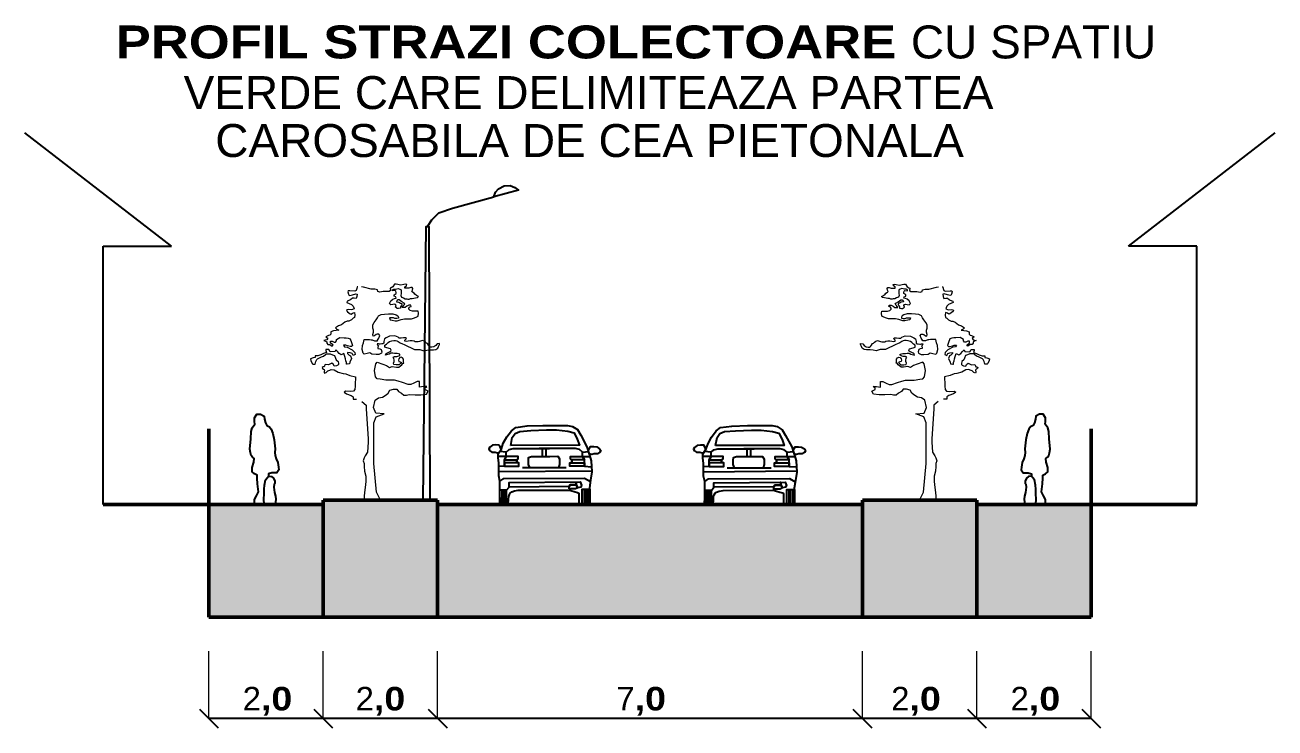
# Model space of a CAD drawing. Header units: metres. Extents: x 783184 to 1587399, y 282652 to 580595.
# Drawn here: x 790884 to 792160, y 285677 to 286394 of the extents above; entities that cross this region are included whole.
import ezdxf

# ---------------------------------------------------------------- set-up
doc = ezdxf.new("R2010")
doc.units = ezdxf.units.M
doc.header["$LTSCALE"] = 0.5
for name, color, linetype in [('LIM_TERITORIU ADMINISTRATIV', 7, 'CONTINUOUS'), ('Lines', 7, 'CONTINUOUS'), ('strazi', 7, 'CONTINUOUS')]:
    doc.layers.add(name, color=color, linetype=linetype)
doc.layers.add('sectiuni', color=240, linetype='CONTINUOUS', lineweight=35)
doc.styles.add('GENERATED_STYLE_1', font='arial.ttf')

msp = doc.modelspace()

# ---------------------------------------------------------------- hatches: boundary and pattern name
at = {"layer": 'strazi', "lineweight": 50, "true_color": 0x5e5e5e}
h = msp.add_hatch(color=251, dxfattribs=at)
h.dxf.hatch_style = 1
h.paths.add_polyline_path([(791188.50351, 285789.91381), (791188.50351, 285904.7547), (791071.67583, 285904.7547), (791071.67583, 285789.91381), (791126.75868, 285789.91381)])
h.paths.add_polyline_path([(791738.93547, 285789.91381), (791738.93547, 285904.7547), (791305.33119, 285904.7547), (791305.33119, 285789.91381)])
h.paths.add_polyline_path([(791972.59083, 285904.7547), (791855.76315, 285904.7547), (791855.76315, 285789.91381), (791972.59083, 285789.91381)])
at = {"layer": 'strazi', "lineweight": 50, "true_color": 0x66cc00}
h = msp.add_hatch(color=72, dxfattribs=at)
h.dxf.hatch_style = 1
h.paths.add_polyline_path([(791305.33119, 285904.7547), (791305.33119, 285909.19898), (791188.50351, 285909.19898), (791188.50351, 285789.91381), (791305.33119, 285789.91381)])
h.paths.add_polyline_path([(791855.76315, 285909.19898), (791738.93547, 285909.19898), (791738.93547, 285904.7547), (791738.93547, 285789.91381), (791855.76315, 285789.91381)])

# ---------------------------------------------------------------- linework, layer by layer
at = {"layer": 'LIM_TERITORIU ADMINISTRATIV', "linetype": 'Continuous'}
for p, q in [((791062.07583, 285696.04272), (791081.27583, 285676.84272)), ((791738.93547, 285686.44272), (791071.67583, 285686.44272)), ((791178.90351, 285696.04272), (791198.10351, 285676.84272)), ((791295.73119, 285696.04272), (791314.93119, 285676.84272)), ((791729.33547, 285696.04272), (791748.53547, 285676.84272)), ((791729.33547, 285696.04272), (791748.53547, 285676.84272)), ((791972.59083, 285686.44272), (791738.93547, 285686.44272)), ((791846.16315, 285696.04272), (791865.36315, 285676.84272)), ((791962.99083, 285696.04272), (791982.19083, 285676.84272))]:
    msp.add_line(p, q, dxfattribs=at)
at = {"layer": 'Lines', "linetype": 'Continuous'}
for p, q in [((791033.66598, 286168.3885), (790884.09889, 286284.1218)), ((792010.60068, 286168.3885), (792160.16777, 286284.1218)), ((790963.86731, 285904.7547), (790963.86731, 286168.3885)), ((790963.86731, 286168.3885), (791033.66598, 286168.3885)), ((792080.39935, 286168.3885), (792010.60068, 286168.3885)), ((792080.39935, 285904.7547), (792080.39935, 286168.3885))]:
    msp.add_line(p, q, dxfattribs=at)
at = {"layer": 'Lines', "linetype": 'ByBlock', "lineweight": 5}
for p, q in [((791071.67583, 285686.44272), (791071.67583, 285755.28975)), ((791188.50351, 285686.44272), (791188.50351, 285755.28975)), ((791305.33119, 285686.44272), (791305.33119, 285755.28975)), ((791738.93547, 285686.44272), (791738.93547, 285755.28975)), ((791738.93547, 285686.44272), (791738.93547, 285755.28975)), ((791855.76315, 285686.44272), (791855.76315, 285755.28975)), ((791972.59083, 285686.44272), (791972.59083, 285755.28975))]:
    msp.add_line(p, q, dxfattribs=at)
at = {"layer": 'sectiuni', "color": 0, "linetype": 'ByBlock', "lineweight": 25}
for points in [[(791295.07626, 286188.61098), (791299.34728, 286195.48029), (791306.69563, 286202.49121), (791320.39017, 286207.16514), (791362.80994, 286218.84998), (791364.32028, 286223.63062), (791367.36815, 286227.07938), (791373.11888, 286230.01083), (791379.38718, 286230.29822), (791384.16024, 286228.28643), (791387.8407, 286225.81484), (791362.80994, 286218.84998)], [(791290.59202, 285909.19898), (791293.69134, 286188.61098), (791296.46119, 286188.61098), (791297.3343, 285909.19898)], [(791118.39928, 285904.7547), (791118.39928, 285910.10628), (791120.30878, 285913.85983), (791122.3613, 285917.89451), (791121.32722, 285925.88386), (791121.13623, 285931.73682), (791121.13623, 285934.9178), (791118.33567, 285936.31743), (791115.98059, 285938.35324), (791115.98059, 285942.65125), (791117.57177, 285948.12254), (791117.89003, 285951.81244), (791116.48973, 285953.08483), (791114.96215, 285954.92978), (791114.38929, 285957.53819), (791113.68911, 285961.35534), (791114.55514, 285972.01101), (791114.82367, 285979.25908), (791116.07705, 285983.19629), (791118.67325, 285987.044), (791118.49421, 285989.72848), (791118.49421, 285993.48673), (791120.91143, 285996.97655), (791124.40288, 285997.24497), (791128.16297, 285995.18691), (791128.43155, 285992.055), (791129.59539, 285988.20729), (791130.93826, 285985.70177), (791133.80305, 285984.27005), (791135.41451, 285981.85406), (791137.11551, 285977.29044), (791138.36884, 285970.93721), (791139.35522, 285961.69161), (791139.26568, 285957.84386), (791139.44471, 285955.06992), (791140.519, 285951.66959), (791142.22001, 285947.64289), (791142.75718, 285942.98984), (791143.38384, 285940.30535), (791141.32476, 285937.35245), (791135.95321, 285937.08399), (791132.81984, 285936.36814), (791132.58371, 285933.90059), (791135.81945, 285933.59094), (791137.90547, 285931.65857), (791139.22495, 285928.66927), (791139.2689, 285926.47128), (791138.30133, 285925.54809), (791138.25732, 285922.64671), (791138.91723, 285917.13002), (791139.97277, 285913.39339), (791140.28066, 285910.22823), (791139.75289, 285907.19497), (791139.75289, 285904.7547), (791128.36166, 285904.7547), (791127.9658, 285910.84367), (791128.14173, 285915.54744), (791128.36166, 285920.73477), (791128.6695, 285924.69121), (791129.50533, 285930.20267), (791131.57246, 285932.44465), (791132.58371, 285933.90059)], [(791925.86738, 285904.7547), (791925.86738, 285910.10628), (791923.95788, 285913.85983), (791921.90536, 285917.89451), (791922.93944, 285925.88386), (791923.13043, 285931.73682), (791923.13043, 285934.9178), (791925.93098, 285936.31743), (791928.28607, 285938.35324), (791928.28607, 285942.65125), (791926.69489, 285948.12254), (791926.37663, 285951.81244), (791927.77693, 285953.08483), (791929.30451, 285954.92978), (791929.87736, 285957.53819), (791930.57755, 285961.35534), (791929.71152, 285972.01101), (791929.44299, 285979.25908), (791928.18961, 285983.19629), (791925.59341, 285987.044), (791925.77245, 285989.72848), (791925.77245, 285993.48673), (791923.35523, 285996.97655), (791919.86378, 285997.24497), (791916.10369, 285995.18691), (791915.83511, 285992.055), (791914.67127, 285988.20729), (791913.3284, 285985.70177), (791910.46361, 285984.27005), (791908.85215, 285981.85406), (791907.15114, 285977.29044), (791905.89782, 285970.93721), (791904.91144, 285961.69161), (791905.00098, 285957.84386), (791904.82194, 285955.06992), (791903.74766, 285951.66959), (791902.04665, 285947.64289), (791901.50948, 285942.98984), (791900.88281, 285940.30535), (791902.9419, 285937.35245), (791908.31345, 285937.08399), (791911.44682, 285936.36814), (791911.68295, 285933.90059), (791908.44721, 285933.59094), (791906.36119, 285931.65857), (791905.04171, 285928.66927), (791904.99775, 285926.47128), (791905.96533, 285925.54809), (791906.00934, 285922.64671), (791905.34943, 285917.13002), (791904.29389, 285913.39339), (791903.986, 285910.22823), (791904.51377, 285907.19497), (791904.51377, 285904.7547), (791915.905, 285904.7547), (791916.30085, 285910.84367), (791916.12493, 285915.54744), (791915.905, 285920.73477), (791915.59716, 285924.69121), (791914.76133, 285930.20267), (791912.6942, 285932.44465), (791911.68295, 285933.90059)], [(791368.72171, 285904.93338), (791368.91291, 285913.14048), (791368.91291, 285923.11145), (791368.91291, 285928.67221), (791367.76186, 285934.04119), (791367.76186, 285939.98545), (791367.76186, 285947.08018), (791367.18633, 285952.83265), (791367.18633, 285956.47591), (791370.44762, 285961.84488), (791372.36606, 285967.40565), (791376.01101, 285973.9251), (791380.61528, 285980.25285), (791385.02762, 285983.51261), (791396.72999, 285985.04658), (791412.6529, 285985.62186), (791426.84924, 285985.62186), (791437.97608, 285985.62186), (791442.95158, 285984.55206), (791448.18432, 285981.34638), (791451.39156, 285975.60999), (791457.80591, 285963.79971), (791460.50669, 285955.36377), (791462.19469, 285949.62738), (791462.87708, 285938.11109), (791461.52666, 285929.67519), (791460.26789, 285921.81182), (791460.31749, 285920.47239)], [(791380.01218, 285965.14694), (791381.55543, 285973.42031), (791384.50161, 285977.48691), (791389.13132, 285979.45008), (791400.49515, 285980.43169), (791416.62902, 285980.9926), (791426.73026, 285980.9926), (791438.09409, 285979.73056), (791444.68793, 285977.90761), (791447.91472, 285971.5974), (791450.1594, 285965.42742), (791380.01218, 285965.14694)], [(791577.75116, 285904.7547), (791577.94235, 285912.9618), (791577.94235, 285922.93276), (791577.94235, 285928.49353), (791576.7913, 285933.8625), (791576.7913, 285939.80676), (791576.7913, 285946.90149), (791576.21578, 285952.65396), (791576.21578, 285956.29722), (791579.47707, 285961.6662), (791581.39551, 285967.22696), (791585.04046, 285973.74641), (791589.64472, 285980.07416), (791594.05706, 285983.33393), (791605.75943, 285984.8679), (791621.68234, 285985.44318), (791635.87868, 285985.44318), (791647.00553, 285985.44318), (791651.98103, 285984.37337), (791657.21377, 285981.1677), (791660.42101, 285975.4313), (791666.83535, 285963.62102), (791669.53614, 285955.18508), (791671.22413, 285949.44869), (791671.90653, 285937.9324), (791670.55611, 285929.4965), (791669.29733, 285921.63313), (791669.34693, 285920.2937)], [(791589.04162, 285964.96825), (791590.58488, 285973.24163), (791593.53106, 285977.30823), (791598.16076, 285979.2714), (791609.52459, 285980.253), (791625.65846, 285980.81391), (791635.7597, 285980.81391), (791647.12353, 285979.55187), (791653.71738, 285977.72892), (791656.94416, 285971.41872), (791659.18885, 285965.24873), (791589.04162, 285964.96825)], [(791370.08138, 285961.24195), (791369.01283, 285963.80091), (791367.96159, 285965.61588), (791364.52106, 285965.71137), (791361.36723, 285965.42483), (791358.50009, 285963.4188), (791357.44879, 285961.60383), (791358.40454, 285959.88438), (791360.69823, 285958.35598), (791364.04322, 285958.45151), (791366.52805, 285957.68733), (791368.20927, 285958.15994)], [(791375.38377, 285958.34518), (791368.81698, 285959.16039)], [(791373.43723, 285943.87471), (791388.40128, 285943.87471), (791388.40128, 285947.52273), (791373.43723, 285947.52273), (791373.43723, 285943.87471), (791373.43723, 285947.52273), (791373.43723, 285950.56275), (791386.21142, 285950.56275), (791386.21142, 285947.52273), (791386.21142, 285950.56275), (791387.67137, 285951.65714), (791387.67137, 285953.96754), (791375.38377, 285953.96754), (791373.43723, 285950.56275), (791375.38377, 285953.96754), (791375.38377, 285958.34518), (791378.42523, 285960.89877), (791382.43999, 285961.9932), (791419.54606, 285961.9932)], [(791455.10804, 285943.87471), (791440.14399, 285943.87471), (791440.14399, 285947.52273), (791455.10804, 285947.52273), (791455.10804, 285943.87471), (791455.10804, 285947.52273), (791455.10804, 285950.56275), (791442.33385, 285950.56275), (791442.33385, 285947.52273), (791442.33385, 285950.56275), (791440.8739, 285951.65714), (791440.8739, 285953.96754), (791453.16151, 285953.96754), (791455.10804, 285950.56275), (791453.16151, 285953.96754), (791453.16151, 285958.34518), (791450.12005, 285960.89877), (791446.10529, 285961.9932), (791408.99921, 285961.9932)], [(791412.35928, 285954.07124), (791412.35928, 285961.9932)], [(791416.18603, 285954.07124), (791416.18603, 285961.9932)], [(791453.16151, 285958.34518), (791459.3079, 285959.10821)], [(791459.1563, 285959.58174), (791460.22485, 285962.1407), (791461.27609, 285963.95568), (791464.71662, 285964.05116), (791467.87045, 285963.76462), (791470.73759, 285961.75859), (791471.78889, 285959.94362), (791470.83313, 285958.22417), (791468.53945, 285956.69578), (791465.19446, 285956.7913), (791462.70962, 285956.02713), (791460.05544, 285956.77325)], [(791579.11082, 285961.06326), (791578.04227, 285963.62222), (791576.99104, 285965.4372), (791573.55051, 285965.53268), (791570.39667, 285965.24614), (791567.52953, 285963.24011), (791566.47823, 285961.42514), (791567.43399, 285959.70569), (791569.72767, 285958.1773), (791573.07266, 285958.27282), (791575.5575, 285957.50865), (791577.23872, 285957.98126)], [(791584.41321, 285958.16649), (791577.84642, 285958.98171)], [(791582.46668, 285943.69602), (791597.43073, 285943.69602), (791597.43073, 285947.34404), (791582.46668, 285947.34404), (791582.46668, 285943.69602), (791582.46668, 285947.34404), (791582.46668, 285950.38406), (791595.24087, 285950.38406), (791595.24087, 285947.34404), (791595.24087, 285950.38406), (791596.70082, 285951.47845), (791596.70082, 285953.78885), (791584.41321, 285953.78885), (791582.46668, 285950.38406), (791584.41321, 285953.78885), (791584.41321, 285958.16649), (791587.45467, 285960.72008), (791591.46943, 285961.81451), (791628.57551, 285961.81451)], [(791664.13749, 285943.69602), (791649.17344, 285943.69602), (791649.17344, 285947.34404), (791664.13749, 285947.34404), (791664.13749, 285943.69602), (791664.13749, 285947.34404), (791664.13749, 285950.38406), (791651.3633, 285950.38406), (791651.3633, 285947.34404), (791651.3633, 285950.38406), (791649.90335, 285951.47845), (791649.90335, 285953.78885), (791662.19095, 285953.78885), (791664.13749, 285950.38406), (791662.19095, 285953.78885), (791662.19095, 285958.16649), (791659.14949, 285960.72008), (791655.13473, 285961.81451), (791618.02866, 285961.81451)], [(791621.38872, 285953.89256), (791621.38872, 285961.81451)], [(791625.21547, 285953.89256), (791625.21547, 285961.81451)], [(791662.19095, 285958.16649), (791668.33735, 285958.92952)], [(791668.18575, 285959.40305), (791669.2543, 285961.96202), (791670.30553, 285963.77699), (791673.74606, 285963.87248), (791676.8999, 285963.58594), (791679.76704, 285961.57991), (791680.81834, 285959.76493), (791679.86258, 285958.04548), (791677.56889, 285956.51709), (791674.22391, 285956.61262), (791671.73907, 285955.84844), (791669.08489, 285956.59456)], [(791375.38377, 285953.96754), (791367.18633, 285953.96754)], [(791373.43723, 285943.87471), (791367.76186, 285943.53281)], [(791391.86764, 285942.59655), (791436.67764, 285942.59655)], [(791399.39769, 285942.59655), (791398.03982, 285945.8045), (791398.16327, 285950.49311), (791398.22845, 285952.96881), (791401.24939, 285954.07124), (791412.35928, 285954.07124), (791420.01278, 285954.07124), (791427.91316, 285954.19465), (791429.64802, 285951.42827), (791429.64802, 285945.8045), (791428.6777, 285942.59655)], [(791453.16151, 285953.96754), (791460.91755, 285953.96754)], [(791455.10804, 285943.87471), (791462.56217, 285943.42566)], [(791584.41321, 285953.78885), (791576.21578, 285953.78885)], [(791582.46668, 285943.69602), (791576.7913, 285943.35413)], [(791600.89708, 285942.41786), (791645.70708, 285942.41786)], [(791608.42714, 285942.41786), (791607.06927, 285945.62582), (791607.19271, 285950.31442), (791607.25789, 285952.79012), (791610.27884, 285953.89256), (791621.38872, 285953.89256), (791629.04222, 285953.89256), (791636.9426, 285954.01596), (791638.67746, 285951.24958), (791638.67746, 285945.62582), (791637.70714, 285942.41786)], [(791662.19095, 285953.78885), (791669.94699, 285953.78885)], [(791664.13749, 285943.69602), (791671.59161, 285943.24697)], [(791367.76186, 285938.54334), (791462.80499, 285939.3277)], [(791368.91291, 285928.67221), (791372.92508, 285931.43204), (791455.40593, 285931.79929), (791461.30763, 285928.30693)], [(791576.7913, 285938.36465), (791671.83444, 285939.14901)], [(791577.94235, 285928.49353), (791581.95452, 285931.25335), (791664.43538, 285931.62061), (791670.33707, 285928.12824)], [(791368.72171, 285904.93338), (791375.78782, 285904.78929), (791375.78782, 285919.43091), (791368.91291, 285919.43091)], [(791370.74642, 285919.43091), (791370.45006, 285904.89814)], [(791372.35036, 285919.43091), (791372.09481, 285904.87417)], [(791374.32246, 285919.39629), (791374.02532, 285904.82523)], [(791375.78782, 285919.43091), (791378.2922, 285922.67057), (791378.42095, 285927.30358), (791450.93294, 285927.88854), (791452.28285, 285924.63443), (791451.40936, 285922.65022), (791448.47128, 285921.93586), (791447.12137, 285924.31696), (791446.48447, 285927.85266), (791447.12137, 285924.31696), (791448.47128, 285921.93586), (791446.00968, 285920.74533), (791442.91281, 285920.74533), (791439.65709, 285920.74533), (791439.65709, 285923.2058), (791440.53057, 285924.95191), (791447.007, 285924.95191), (791440.53057, 285924.95191), (791439.65709, 285923.2058), (791378.2922, 285922.67057)], [(791375.78782, 285904.78929), (791377.48405, 285904.7547), (791377.78439, 285910.34626), (791377.93502, 285913.15073), (791378.77769, 285915.03971), (791379.47986, 285916.61375), (791381.03525, 285917.74748), (791383.74432, 285918.74036), (791387.62735, 285919.55269), (791438.34343, 285919.62384), (791441.23756, 285919.1882), (791445.58148, 285917.79657), (791448.19902, 285917.07293), (791449.36852, 285916.34929), (791449.42419, 285913.67738), (791449.53559, 285907.83256), (791449.70266, 285904.99369), (791452.75215, 285904.64093)], [(791452.75215, 285904.64093), (791452.75215, 285920.47239), (791460.31749, 285920.47239)], [(791454.83631, 285920.45994), (791454.83631, 285904.64093)], [(791456.53482, 285920.47239), (791456.65085, 285904.64093)], [(791458.7578, 285920.48868), (791458.7578, 285904.64093)], [(791460.54954, 285920.47239), (791460.54954, 285904.64093)], [(791577.75116, 285904.7547), (791584.81726, 285904.6106), (791584.81726, 285919.25222), (791577.94235, 285919.25222)], [(791579.77587, 285919.25222), (791579.4795, 285904.71945)], [(791581.37981, 285919.25222), (791581.12426, 285904.69548)], [(791583.35191, 285919.2176), (791583.05476, 285904.64654)], [(791584.81726, 285919.25222), (791587.32165, 285922.49188), (791587.4504, 285927.12489), (791659.96239, 285927.70985), (791661.31229, 285924.45575), (791660.43881, 285922.47153), (791657.50072, 285921.75717), (791656.15082, 285924.13827), (791655.51391, 285927.67397), (791656.15082, 285924.13827), (791657.50072, 285921.75717), (791655.03912, 285920.56665), (791651.94225, 285920.56665), (791648.68653, 285920.56665), (791648.68653, 285923.02711), (791649.56001, 285924.77322), (791656.03644, 285924.77322), (791649.56001, 285924.77322), (791648.68653, 285923.02711), (791587.32165, 285922.49188)], [(791584.81726, 285904.6106), (791586.51349, 285904.57601), (791586.81383, 285910.16758), (791586.96447, 285912.97204), (791587.80713, 285914.86103), (791588.5093, 285916.43507), (791590.0647, 285917.5688), (791592.77377, 285918.56168), (791596.6568, 285919.374), (791647.37288, 285919.44515), (791650.26701, 285919.00952), (791654.61093, 285917.61788), (791657.22846, 285916.89424), (791658.39796, 285916.17061), (791658.45363, 285913.4987), (791658.56503, 285907.65387), (791658.73211, 285904.815), (791661.78159, 285904.46224)], [(791661.78159, 285904.46224), (791661.78159, 285920.2937), (791669.34693, 285920.2937)], [(791663.86575, 285920.28125), (791663.86575, 285904.46224)], [(791665.56426, 285920.2937), (791665.68029, 285904.46224)], [(791667.78725, 285920.30999), (791667.78725, 285904.46224)], [(791669.57899, 285920.2937), (791669.57899, 285904.46224)]]:
    msp.add_lwpolyline(points, dxfattribs=at)
at = {"layer": 'sectiuni', "color": 0, "linetype": 'ByBlock', "lineweight": 20}
for points in [[(791223.90373, 286127.21572), (791223.29455, 286127.21572), (791222.8417, 286125.49573), (791222.29828, 286123.23258), (791220.75859, 286122.59888), (791215.86782, 286122.87047), (791214.05643, 286122.87047), (791213.51301, 286121.78417), (791214.50928, 286119.61154), (791214.96213, 286118.25366), (791216.95466, 286118.61574), (791218.4929, 286118.89526), (791221.75486, 286119.88312), (791223.11341, 286119.52101), (791222.93227, 286117.25786), (791222.02657, 286115.08523), (791220.03403, 286115.53787), (791218.49435, 286115.53787), (791216.86409, 286113.99893), (791215.77725, 286113.27471), (791213.15073, 286112.27894), (791212.69794, 286111.10208), (791217.41679, 286108.98114), (791219.13761, 286107.26115), (791219.7716, 286105.72222), (791220.04331, 286104.45486), (791218.50363, 286103.82117), (791216.96394, 286103.54959), (791213.97514, 286103.82117), (791212.61659, 286103.73064), (791212.43545, 286102.73487), (791213.16001, 286101.37696), (791213.16001, 286101.37696), (791215.8771, 286099.38542), (791217.05451, 286099.20437), (791218.5942, 286100.10961), (791220.40559, 286100.92436), (791220.94901, 286098.29909), (791220.31502, 286095.85488), (791219.13761, 286095.22122), (791217.32622, 286093.4107), (791214.6997, 286092.14335), (791213.06944, 286091.96229), (791210.43558, 286091.02676), (791207.25204, 286088.18571), (791204.06856, 286087.2766), (791201.22611, 286085.23103), (791202.59048, 286083.75369), (791204.5233, 286082.9582), (791199.06586, 286082.16269), (791196.45088, 286081.13992), (791196.45088, 286080.11715), (791196.22346, 286078.63981), (791195.31388, 286077.73067), (791193.83585, 286077.50338), (791192.69885, 286076.82152), (791191.26115, 286075.95934), (791193.26735, 286074.5487), (791192.1304, 286072.84407), (791190.42494, 286072.73041), (791189.28799, 286072.16222), (791190.99339, 286071.48036), (791192.24411, 286070.91216), (791192.24411, 286069.54845), (791193.38106, 286068.18473), (791195.31388, 286068.18473), (791197.58783, 286066.48011), (791198.63773, 286067.88066), (791195.99609, 286069.54845), (791195.99609, 286071.48036), (791197.58783, 286071.48036), (791199.63436, 286070.57122), (791201.11245, 286070.57122), (791202.13569, 286072.04856), (791202.13569, 286073.18499), (791203.95485, 286074.32141), (791205.62081, 286075.36214), (791209.75337, 286075.00327), (791212.02732, 286074.88961), (791214.07442, 286074.78729), (791215.89302, 286073.86684), (791217.37105, 286070.23031), (791218.28063, 286067.27563), (791217.25733, 286066.1392), (791215.89302, 286066.1392), (791213.16427, 286066.70739), (791211.45882, 286067.61654), (791209.07121, 286067.50291), (791210.09445, 286065.79825), (791213.05056, 286065.34371), (791218.05326, 286062.72995), (791220.78195, 286059.88889), (791221.12303, 286057.84332), (791219.0765, 286057.04784), (791218.05326, 286058.86612), (791215.89302, 286059.54798), (791213.39169, 286059.88889), (791213.26175, 286058.93547), (791214.98343, 286057.38878), (791216.46146, 286056.47964), (791217.25733, 286053.9795), (791215.66559, 286050.11567), (791215.43822, 286048.41105), (791212.9369, 286048.29742), (791212.25469, 286048.29742), (791212.25469, 286049.77476), (791211.45882, 286051.47939), (791211.11774, 286053.63859), (791210.43558, 286056.02507), (791209.41229, 286058.86612), (791207.70683, 286058.07061), (791206.69226, 286057.59735), (791204.75072, 286059.09341), (791203.04527, 286060.91166), (791201.45353, 286062.84357), (791200.77131, 286060.91166), (791195.65496, 286060.79803), (791194.4043, 286063.18452), (791191.33453, 286063.18452), (791191.33453, 286062.04809), (791192.01669, 286059.88889), (791188.90447, 286058.90564), (791185.99075, 286057.50241), (791183.14835, 286056.70693), (791180.4196, 286056.70693), (791180.4196, 286055.0023), (791178.37307, 286054.43407), (791175.64438, 286053.4113), (791175.75804, 286051.93396), (791177.34983, 286048.97928), (791178.03199, 286048.07014), (791180.4196, 286048.07014), (791180.87439, 286050.68391), (791182.0114, 286052.8431), (791182.80727, 286053.63859), (791184.8538, 286054.54773), (791186.67296, 286055.45687), (791188.94686, 286056.36598), (791190.99339, 286057.84332), (791192.04365, 286058.60148), (791193.94951, 286058.63884), (791195.76867, 286058.63884), (791198.15633, 286057.72969), (791200.08916, 286056.82055), (791201.11245, 286054.32044), (791201.83334, 286052.55915), (791203.95485, 286050.68391), (791204.18222, 286048.97928), (791204.18222, 286047.84285), (791203.38635, 286047.16099), (791202.02198, 286046.47914), (791199.74808, 286046.02457), (791199.06586, 286047.95648), (791197.24675, 286049.20657), (791195.99609, 286048.52471), (791193.965, 286047.41736), (791193.965, 286047.41736), (791190.53866, 286047.84285), (791190.53866, 286047.84285), (791189.95246, 286046.36785), (791189.45856, 286045.49018), (791188.60789, 286045.32561), (791187.4828, 286044.83193), (791187.70235, 286043.73482), (791188.74506, 286042.88456), (791189.56828, 286042.6377), (791189.81528, 286042.14402), (791189.76037, 286041.65031), (791189.59574, 286040.96462), (791189.34879, 286040.11436), (791190.00737, 286038.93499), (791191.54404, 286039.51095), (791193.21794, 286041.21147), (791195.30347, 286042.11658), (791196.64804, 286042.55541), (791199.82031, 286042.48341), (791203.86946, 286040.0199), (791208.7988, 286038.43622), (791211.61558, 286038.17227), (791215.84074, 286036.67658), (791221.6288, 286035.12069), (791221.6288, 286033.00202), (791221.27552, 286029.11785), (791221.27552, 286025.76331), (791220.9222, 286022.23219), (791219.50912, 286020.64322), (791216.50624, 286020.2901), (791211.73695, 286020.46664), (791209.79393, 286019.58389), (791212.26688, 286017.81831), (791217.21278, 286016.05277), (791218.97918, 286014.64035), (791219.15585, 286012.34514), (791222.62913, 286012.30661)], [(791246.91735, 285909.19898), (791242.80141, 285917.42682), (791240.29529, 285946.92895), (791240.29529, 285966.68982), (791240.29529, 285988.39894), (791242.52296, 285994.52202), (791250.59818, 285997.58358), (791242.34813, 285998.18508), (791239.88575, 286004.06459), (791241.66414, 286011.31142), (791244.81051, 286013.63586), (791248.91446, 286014.45627), (791252.88163, 286016.78072), (791254.79681, 286018.695), (791256.57519, 286021.42965), (791260.13196, 286022.52351), (791263.55192, 286022.52351), (791265.3303, 286020.19906), (791268.33988, 286018.42151), (791270.80225, 286016.37052), (791273.53822, 286016.37052), (791276.42432, 286017.2492), (791282.44346, 286016.97575), (791288.3258, 286016.97575), (791293.93455, 286017.38596), (791295.57613, 286020.53078), (791292.21541, 286022.28507), (791292.21541, 286023.53892), (791294.34495, 286025.31643), (791291.06178, 286025.31643), (791286.95782, 286024.49606), (791286.95782, 286026.8205), (791286.95782, 286030.37557), (791284.49544, 286030.37557), (791280.93868, 286028.73478), (791277.98034, 286027.37005), (791275.32993, 286027.37005), (791269.44759, 286029.28171), (791265.12964, 286030.68497), (791261.38699, 286031.90126), (791255.63092, 286031.90126), (791252.34776, 286031.90126), (791246.73901, 286032.97346), (791243.59264, 286033.11022), (791241.81426, 286035.29794), (791240.99347, 286041.72435), (791242.22465, 286048.561), (791243.45584, 286050.06507), (791249.47498, 286048.01407), (791253.16267, 286046.75751), (791256.31492, 286044.59576), (791259.05089, 286045.82635), (791263.25664, 286044.90296), (791265.75322, 286045.23251), (791267.40187, 286046.31541), (791268.95639, 286047.53956), (791269.80426, 286049.14036), (791270.8877, 286049.14036), (791270.46371, 286050.50577), (791270.41548, 286053.06405), (791269.6147, 286054.57069), (791268.20157, 286055.18278), (791266.74128, 286054.90027), (791265.84632, 286053.62905), (791265.42233, 286052.35784), (791265.84632, 286050.89827), (791266.92971, 286050.47453), (791268.29575, 286049.9566), (791267.02394, 286048.49707), (791266.00265, 286047.32502), (791262.9729, 286047.55539), (791260.71184, 286047.64959), (791260.335, 286049.01496), (791260.85317, 286050.80411), (791260.94735, 286052.31072), (791260.52342, 286054.14695), (791260.05239, 286055.27694), (791261.2771, 286056.07734), (791263.67944, 286056.07734), (791265.56366, 286056.54815), (791266.69419, 286057.44271), (791266.69419, 286058.47854), (791264.00919, 286058.94936), (791261.41843, 286059.13771), (791259.67555, 286059.27894), (791257.69709, 286059.27894), (791255.71869, 286058.38438), (791253.17502, 286057.7723), (791251.95025, 286057.34856), (791252.37424, 286058.66689), (791253.50472, 286059.32602), (791255.48317, 286060.22061), (791257.41448, 286061.44475), (791257.93266, 286062.29223), (791257.21252, 286063.62786), (791253.60538, 286064.86906), (791251.35983, 286065.64174), (791251.59488, 286067.41059), (791253.19147, 286068.65179), (791254.84719, 286070.18852), (791256.04936, 286071.3043), (791258.51346, 286071.84345), (791260.46489, 286072.31631), (791262.2389, 286072.31631), (791263.59896, 286071.84345), (791265.01814, 286071.13419), (791267.20611, 286069.95211), (791269.39402, 286068.8882), (791271.28633, 286068.06073), (791281.59403, 286063.08833), (791287.03377, 286063.08833), (791291.26466, 286061.57802), (791294.28674, 286062.33317), (791297.35986, 286062.62249), (791300.99727, 286062.91928), (791303.54665, 286063.12729), (791305.37703, 286064.32902), (791306.34207, 286066.10976), (791307.08443, 286068.1131), (791307.08443, 286069.37445), (791304.70895, 286068.78088), (791303.44697, 286067.07432), (791301.59117, 286065.96136), (791299.5126, 286065.51619), (791297.65681, 286065.51619), (791296.91445, 286066.18397), (791296.02364, 286067.66792), (791295.13283, 286069.07766), (791293.94512, 286069.52284), (791292.98009, 286070.71001), (791291.56965, 286071.74879), (791290.01076, 286072.41654), (791286.74447, 286071.37779), (791285.55676, 286071.00679), (791283.99787, 286070.8584), (791282.29048, 286070.8584), (791281.32545, 286071.6004), (791279.46965, 286071.89718), (791277.46531, 286071.82297), (791275.08989, 286071.52618), (791273.38249, 286071.2294), (791271.89783, 286071.45197), (791271.89783, 286072.56496), (791272.93709, 286073.52953), (791273.62607, 286074.16899), (791272.56591, 286075.16187), (791270.56161, 286074.86506), (791268.18619, 286074.64248), (791266.18184, 286074.71666), (791265.06836, 286075.53284), (791261.69867, 286076.88488), (791256.13119, 286076.5881), (791252.93913, 286074.88154), (791251.23179, 286073.99119), (791250.34098, 286071.24588), (791250.34098, 286069.53932), (791249.30172, 286068.87154), (791248.26246, 286068.87154), (791246.77779, 286068.64897), (791245.96121, 286068.64897), (791244.92195, 286068.94576), (791243.58574, 286068.87154), (791244.17965, 286067.09081), (791244.99618, 286066.71984), (791244.3281, 286065.60685), (791244.25387, 286064.1229), (791246.40662, 286063.67772), (791247.6686, 286063.00994), (791248.26246, 286060.85824), (791248.11401, 286059.30007), (791245.14468, 286058.1129), (791242.6207, 286058.03872), (791238.16671, 286058.18711), (791236.16241, 286059.74525), (791233.26731, 286058.8549), (791230.22375, 286058.18711), (791229.33294, 286059.44846), (791228.21946, 286063.23255), (791228.51641, 286067.09081), (791229.55567, 286069.91032), (791230.22375, 286073.17501), (791232.97041, 286073.39762), (791235.64278, 286073.24919), (791237.57285, 286072.95241), (791238.61211, 286072.95241), (791240.98759, 286071.98784), (791243.88269, 286071.91366), (791243.89818, 286072.51825), (791245.21891, 286074.65897), (791246.25817, 286077.33006), (791245.44158, 286078.81401), (791243.66002, 286078.81401), (791242.54648, 286078.29462), (791240.98759, 286076.88488), (791239.65137, 286076.66228), (791239.13174, 286078.29462), (791239.8741, 286080.81736), (791239.8741, 286082.67231), (791239.35323, 286084.99468), (791239.35323, 286088.33356), (791240.68945, 286090.78207), (791242.47101, 286093.37899), (791243.88145, 286095.45651), (791244.99494, 286097.45985), (791247.74159, 286098.86959), (791251.00787, 286099.3148), (791255.23914, 286099.38898), (791259.54468, 286099.38898), (791262.95942, 286098.35024), (791264.74103, 286097.31146), (791265.26066, 286095.9759), (791265.26066, 286095.01133), (791263.85023, 286094.71455), (791261.69743, 286094.71455), (791260.36127, 286095.38233), (791257.16921, 286095.38233), (791256.35268, 286095.30812), (791256.94653, 286093.30481), (791258.80238, 286093.0822), (791261.84593, 286092.48863), (791263.47905, 286092.48863), (791264.0729, 286092.48863), (791268.22703, 286093.78912), (791271.67499, 286094.53427), (791274.56384, 286094.53427), (791278.75734, 286094.53427), (791281.64619, 286095.46573), (791283.97592, 286096.30402), (791285.56011, 286097.23545), (791285.93291, 286100.1229), (791285.56011, 286102.07893), (791283.13722, 286102.07893), (791279.68926, 286102.26521), (791277.17315, 286102.82408), (791275.96171, 286104.22124), (791275.86849, 286105.43212), (791276.98678, 286106.54985), (791278.29138, 286107.01555), (791278.01185, 286108.41271), (791275.77528, 286108.44117), (791274.00472, 286107.23029), (791272.32732, 286106.01941), (791271.02266, 286106.01941), (791270.46354, 286106.01941), (791269.15889, 286105.83313), (791270.43609, 286108.02435), (791271.95112, 286109.39447), (791271.01322, 286110.54827), (791268.84882, 286111.84628), (791267.47803, 286112.78374), (791266.10724, 286113.86543), (791264.66433, 286113.86543), (791263.87072, 286113.28855), (791263.29354, 286111.77417), (791265.81865, 286111.41362), (791267.55021, 286110.54827), (791268.7767, 286110.04349), (791268.7767, 286108.96181), (791268.05522, 286107.73591), (791267.40591, 286106.79844), (791267.40591, 286105.42832), (791265.38576, 286104.92355), (791263.87072, 286104.92355), (791263.22136, 286105.57254), (791262.42776, 286106.36578), (791262.86065, 286108.09646), (791262.35563, 286108.96181), (791261.20126, 286109.25025), (791259.54188, 286109.10603), (791257.66607, 286108.81759), (791256.07886, 286110.18771), (791257.44966, 286112.85585), (791259.61405, 286114.29809), (791261.41773, 286115.01922), (791262.93277, 286115.37977), (791262.57205, 286116.82204), (791261.12914, 286117.68736), (791261.05696, 286118.98538), (791262.86065, 286120.21128), (791262.86065, 286121.22086), (791262.64423, 286122.66309), (791261.92274, 286123.1679), (791259.39758, 286122.87946), (791259.25328, 286124.10536), (791260.69625, 286124.75435), (791262.42776, 286124.75435), (791264.95292, 286125.33126), (791266.68443, 286124.82646), (791267.8388, 286124.24958), (791268.12734, 286123.45634), (791268.05522, 286121.29297), (791267.98304, 286120.28339), (791267.8388, 286118.04795), (791268.56023, 286116.53357), (791270.43609, 286115.81247), (791272.31189, 286114.875), (791273.7548, 286114.65867), (791274.9813, 286114.29809), (791276.35209, 286114.37023), (791277.72288, 286115.01922), (791279.38227, 286115.09133), (791282.70104, 286115.66825), (791284.79331, 286116.24513), (791284.79331, 286116.24513), (791285.80334, 286117.03837), (791283.92753, 286118.33639), (791282.05173, 286119.49018), (791281.25807, 286120.49976), (791279.59874, 286121.58144), (791278.94938, 286122.44676), (791279.81516, 286123.60056), (791279.88728, 286125.25915), (791279.38227, 286126.2687), (791278.08365, 286126.2687), (791275.9192, 286125.69181), (791273.24979, 286125.54759), (791271.95112, 286125.6197), (791271.95112, 286127.20616), (791273.53839, 286128.21573), (791274.0434, 286129.29742), (791272.23972, 286129.73008), (791270.72463, 286129.51375), (791267.8388, 286128.86476), (791263.00494, 286129.65797), (791261.34556, 286129.65797), (791259.68617, 286127.06194), (791257.88249, 286126.12448), (791256.87247, 286125.76392), (791257.16106, 286123.1679), (791255.71809, 286122.44676), (791253.04869, 286122.44676), (791249.6578, 286122.37465), (791246.19473, 286121.72566), (791244.39105, 286122.30254), (791243.95816, 286124.10536), (791241.28875, 286124.82646), (791237.46497, 286124.53802), (791229.63443, 286126.58203), (791227.54729, 286126.94711)], [(791797.34931, 285909.19898), (791801.46525, 285917.42682), (791803.97137, 285946.92895), (791803.97137, 285966.68982), (791803.97137, 285988.39894), (791801.7437, 285994.52202), (791793.66848, 285997.58358), (791801.91853, 285998.18508), (791804.38091, 286004.06459), (791802.60252, 286011.31142), (791799.45615, 286013.63586), (791795.35219, 286014.45627), (791791.38503, 286016.78072), (791789.46985, 286018.695), (791787.69147, 286021.42965), (791784.1347, 286022.52351), (791780.71474, 286022.52351), (791778.93635, 286020.19906), (791775.92678, 286018.42151), (791773.46441, 286016.37052), (791770.72843, 286016.37052), (791767.84234, 286017.2492), (791761.8232, 286016.97575), (791755.94085, 286016.97575), (791750.33211, 286017.38596), (791748.69053, 286020.53078), (791752.05125, 286022.28507), (791752.05125, 286023.53892), (791749.92171, 286025.31643), (791753.20488, 286025.31643), (791757.30884, 286024.49606), (791757.30884, 286026.8205), (791757.30884, 286030.37557), (791759.77122, 286030.37557), (791763.32798, 286028.73478), (791766.28632, 286027.37005), (791768.93673, 286027.37005), (791774.81907, 286029.28171), (791779.13702, 286030.68497), (791782.87966, 286031.90126), (791788.63574, 286031.90126), (791791.9189, 286031.90126), (791797.52765, 286032.97346), (791800.67402, 286033.11022), (791802.4524, 286035.29794), (791803.27319, 286041.72435), (791802.042, 286048.561), (791800.81082, 286050.06507), (791794.79168, 286048.01407), (791791.10399, 286046.75751), (791787.95174, 286044.59576), (791785.21577, 286045.82635), (791781.01002, 286044.90296), (791778.51344, 286045.23251), (791776.86479, 286046.31541), (791775.31027, 286047.53956), (791774.4624, 286049.14036), (791773.37896, 286049.14036), (791773.80295, 286050.50577), (791773.85118, 286053.06405), (791774.65196, 286054.57069), (791776.06509, 286055.18278), (791777.52538, 286054.90027), (791778.42034, 286053.62905), (791778.84433, 286052.35784), (791778.42034, 286050.89827), (791777.33695, 286050.47453), (791775.97091, 286049.9566), (791777.24272, 286048.49707), (791778.26401, 286047.32502), (791781.29376, 286047.55539), (791783.55482, 286047.64959), (791783.93166, 286049.01496), (791783.41349, 286050.80411), (791783.31931, 286052.31072), (791783.74324, 286054.14695), (791784.21427, 286055.27694), (791782.98955, 286056.07734), (791780.58722, 286056.07734), (791778.703, 286056.54815), (791777.57247, 286057.44271), (791777.57247, 286058.47854), (791780.25746, 286058.94936), (791782.84822, 286059.13771), (791784.59111, 286059.27894), (791786.56957, 286059.27894), (791788.54797, 286058.38438), (791791.09164, 286057.7723), (791792.31641, 286057.34856), (791791.89242, 286058.66689), (791790.76194, 286059.32602), (791788.78348, 286060.22061), (791786.85217, 286061.44475), (791786.334, 286062.29223), (791787.05414, 286063.62786), (791790.66128, 286064.86906), (791792.90683, 286065.64174), (791792.67178, 286067.41059), (791791.07519, 286068.65179), (791789.41947, 286070.18852), (791788.2173, 286071.3043), (791785.7532, 286071.84345), (791783.80177, 286072.31631), (791782.02776, 286072.31631), (791780.6677, 286071.84345), (791779.24852, 286071.13419), (791777.06055, 286069.95211), (791774.87264, 286068.8882), (791772.98033, 286068.06073), (791762.67263, 286063.08833), (791757.23289, 286063.08833), (791753.002, 286061.57802), (791749.97992, 286062.33317), (791746.9068, 286062.62249), (791743.26939, 286062.91928), (791740.72001, 286063.12729), (791738.88962, 286064.32902), (791737.92459, 286066.10976), (791737.18223, 286068.1131), (791737.18223, 286069.37445), (791739.5577, 286068.78088), (791740.81969, 286067.07432), (791742.67548, 286065.96136), (791744.75406, 286065.51619), (791746.60985, 286065.51619), (791747.35221, 286066.18397), (791748.24302, 286067.66792), (791749.13383, 286069.07766), (791750.32154, 286069.52284), (791751.28657, 286070.71001), (791752.69701, 286071.74879), (791754.2559, 286072.41654), (791757.52218, 286071.37779), (791758.70989, 286071.00679), (791760.26878, 286070.8584), (791761.97618, 286070.8584), (791762.94121, 286071.6004), (791764.797, 286071.89718), (791766.80135, 286071.82297), (791769.17677, 286071.52618), (791770.88417, 286071.2294), (791772.36883, 286071.45197), (791772.36883, 286072.56496), (791771.32957, 286073.52953), (791770.64059, 286074.16899), (791771.70075, 286075.16187), (791773.70505, 286074.86506), (791776.08047, 286074.64248), (791778.08481, 286074.71666), (791779.1983, 286075.53284), (791782.56799, 286076.88488), (791788.13547, 286076.5881), (791791.32753, 286074.88154), (791793.03487, 286073.99119), (791793.92568, 286071.24588), (791793.92568, 286069.53932), (791794.96494, 286068.87154), (791796.0042, 286068.87154), (791797.48886, 286068.64897), (791798.30545, 286068.64897), (791799.34471, 286068.94576), (791800.68092, 286068.87154), (791800.08701, 286067.09081), (791799.27048, 286066.71984), (791799.93856, 286065.60685), (791800.01279, 286064.1229), (791797.86004, 286063.67772), (791796.59805, 286063.00994), (791796.0042, 286060.85824), (791796.15265, 286059.30007), (791799.12198, 286058.1129), (791801.64596, 286058.03872), (791806.09995, 286058.18711), (791808.10425, 286059.74525), (791810.99935, 286058.8549), (791814.0429, 286058.18711), (791814.93371, 286059.44846), (791816.0472, 286063.23255), (791815.75024, 286067.09081), (791814.71098, 286069.91032), (791814.0429, 286073.17501), (791811.29625, 286073.39762), (791808.62388, 286073.24919), (791806.69381, 286072.95241), (791805.65455, 286072.95241), (791803.27907, 286071.98784), (791800.38397, 286071.91366), (791800.36848, 286072.51825), (791799.04775, 286074.65897), (791798.00849, 286077.33006), (791798.82508, 286078.81401), (791800.60664, 286078.81401), (791801.72018, 286078.29462), (791803.27907, 286076.88488), (791804.61529, 286076.66228), (791805.13492, 286078.29462), (791804.39256, 286080.81736), (791804.39256, 286082.67231), (791804.91343, 286084.99468), (791804.91343, 286088.33356), (791803.57721, 286090.78207), (791801.79565, 286093.37899), (791800.38521, 286095.45651), (791799.27172, 286097.45985), (791796.52507, 286098.86959), (791793.25879, 286099.3148), (791789.02752, 286099.38898), (791784.72198, 286099.38898), (791781.30724, 286098.35024), (791779.52562, 286097.31146), (791779.00599, 286095.9759), (791779.00599, 286095.01133), (791780.41643, 286094.71455), (791782.56923, 286094.71455), (791783.90539, 286095.38233), (791787.09745, 286095.38233), (791787.91398, 286095.30812), (791787.32013, 286093.30481), (791785.46428, 286093.0822), (791782.42073, 286092.48863), (791780.78761, 286092.48863), (791780.19376, 286092.48863), (791776.03963, 286093.78912), (791772.59167, 286094.53427), (791769.70282, 286094.53427), (791765.50932, 286094.53427), (791762.62047, 286095.46573), (791760.29074, 286096.30402), (791758.70655, 286097.23545), (791758.33375, 286100.1229), (791758.70655, 286102.07893), (791761.12944, 286102.07893), (791764.5774, 286102.26521), (791767.09351, 286102.82408), (791768.30495, 286104.22124), (791768.39816, 286105.43212), (791767.27988, 286106.54985), (791765.97527, 286107.01555), (791766.25481, 286108.41271), (791768.49138, 286108.44117), (791770.26194, 286107.23029), (791771.93934, 286106.01941), (791773.244, 286106.01941), (791773.80311, 286106.01941), (791775.10777, 286105.83313), (791773.83057, 286108.02435), (791772.31554, 286109.39447), (791773.25344, 286110.54827), (791775.41783, 286111.84628), (791776.78863, 286112.78374), (791778.15942, 286113.86543), (791779.60233, 286113.86543), (791780.39594, 286113.28855), (791780.97312, 286111.77417), (791778.44801, 286111.41362), (791776.71645, 286110.54827), (791775.48996, 286110.04349), (791775.48996, 286108.96181), (791776.21144, 286107.73591), (791776.86075, 286106.79844), (791776.86075, 286105.42832), (791778.8809, 286104.92355), (791780.39594, 286104.92355), (791781.0453, 286105.57254), (791781.8389, 286106.36578), (791781.40601, 286108.09646), (791781.91102, 286108.96181), (791783.0654, 286109.25025), (791784.72478, 286109.10603), (791786.60059, 286108.81759), (791788.1878, 286110.18771), (791786.817, 286112.85585), (791784.65261, 286114.29809), (791782.84893, 286115.01922), (791781.33389, 286115.37977), (791781.69461, 286116.82204), (791783.13752, 286117.68736), (791783.20969, 286118.98538), (791781.40601, 286120.21128), (791781.40601, 286121.22086), (791781.62243, 286122.66309), (791782.34391, 286123.1679), (791784.86908, 286122.87946), (791785.01338, 286124.10536), (791783.57041, 286124.75435), (791781.8389, 286124.75435), (791779.31374, 286125.33126), (791777.58223, 286124.82646), (791776.42786, 286124.24958), (791776.13932, 286123.45634), (791776.21144, 286121.29297), (791776.28361, 286120.28339), (791776.42786, 286118.04795), (791775.70643, 286116.53357), (791773.83057, 286115.81247), (791771.95477, 286114.875), (791770.51185, 286114.65867), (791769.28536, 286114.29809), (791767.91457, 286114.37023), (791766.54378, 286115.01922), (791764.88439, 286115.09133), (791761.56562, 286115.66825), (791759.47335, 286116.24513), (791759.47335, 286116.24513), (791758.46332, 286117.03837), (791760.33913, 286118.33639), (791762.21493, 286119.49018), (791763.00859, 286120.49976), (791764.66792, 286121.58144), (791765.31728, 286122.44676), (791764.4515, 286123.60056), (791764.37938, 286125.25915), (791764.88439, 286126.2687), (791766.18301, 286126.2687), (791768.34746, 286125.69181), (791771.01687, 286125.54759), (791772.31554, 286125.6197), (791772.31554, 286127.20616), (791770.72827, 286128.21573), (791770.22326, 286129.29742), (791772.02694, 286129.73008), (791773.54203, 286129.51375), (791776.42786, 286128.86476), (791781.26172, 286129.65797), (791782.9211, 286129.65797), (791784.58049, 286127.06194), (791786.38417, 286126.12448), (791787.39419, 286125.76392), (791787.1056, 286123.1679), (791788.54856, 286122.44676), (791791.21797, 286122.44676), (791794.60886, 286122.37465), (791798.07193, 286121.72566), (791799.87561, 286122.30254), (791800.3085, 286124.10536), (791802.97791, 286124.82646), (791806.80169, 286124.53802), (791814.63223, 286126.58203), (791816.71937, 286126.94711)], [(791820.36292, 286127.21572), (791820.97211, 286127.21572), (791821.42496, 286125.49573), (791821.96838, 286123.23258), (791823.50807, 286122.59888), (791828.39883, 286122.87047), (791830.21023, 286122.87047), (791830.75365, 286121.78417), (791829.75738, 286119.61154), (791829.30453, 286118.25366), (791827.312, 286118.61574), (791825.77375, 286118.89526), (791822.5118, 286119.88312), (791821.15325, 286119.52101), (791821.33439, 286117.25786), (791822.24009, 286115.08523), (791824.23262, 286115.53787), (791825.77231, 286115.53787), (791827.40257, 286113.99893), (791828.4894, 286113.27471), (791831.11593, 286112.27894), (791831.56872, 286111.10208), (791826.84987, 286108.98114), (791825.12904, 286107.26115), (791824.49506, 286105.72222), (791824.22335, 286104.45486), (791825.76303, 286103.82117), (791827.30272, 286103.54959), (791830.29152, 286103.82117), (791831.65007, 286103.73064), (791831.83121, 286102.73487), (791831.10665, 286101.37696), (791831.10665, 286101.37696), (791828.38956, 286099.38542), (791827.21215, 286099.20437), (791825.67246, 286100.10961), (791823.86107, 286100.92436), (791823.31765, 286098.29909), (791823.95164, 286095.85488), (791825.12904, 286095.22122), (791826.94044, 286093.4107), (791829.56696, 286092.14335), (791831.19722, 286091.96229), (791833.83108, 286091.02676), (791837.01462, 286088.18571), (791840.1981, 286087.2766), (791843.04055, 286085.23103), (791841.67618, 286083.75369), (791839.74336, 286082.9582), (791845.2008, 286082.16269), (791847.81578, 286081.13992), (791847.81578, 286080.11715), (791848.0432, 286078.63981), (791848.95278, 286077.73067), (791850.43081, 286077.50338), (791851.56781, 286076.82152), (791853.00551, 286075.95934), (791850.99931, 286074.5487), (791852.13626, 286072.84407), (791853.84171, 286072.73041), (791854.97866, 286072.16222), (791853.27327, 286071.48036), (791852.02255, 286070.91216), (791852.02255, 286069.54845), (791850.8856, 286068.18473), (791848.95278, 286068.18473), (791846.67883, 286066.48011), (791845.62893, 286067.88066), (791848.27057, 286069.54845), (791848.27057, 286071.48036), (791846.67883, 286071.48036), (791844.63229, 286070.57122), (791843.15421, 286070.57122), (791842.13097, 286072.04856), (791842.13097, 286073.18499), (791840.31181, 286074.32141), (791838.64585, 286075.36214), (791834.51329, 286075.00327), (791832.23934, 286074.88961), (791830.19224, 286074.78729), (791828.37364, 286073.86684), (791826.89561, 286070.23031), (791825.98603, 286067.27563), (791827.00932, 286066.1392), (791828.37364, 286066.1392), (791831.10239, 286066.70739), (791832.80784, 286067.61654), (791835.19545, 286067.50291), (791834.17221, 286065.79825), (791831.2161, 286065.34371), (791826.2134, 286062.72995), (791823.48471, 286059.88889), (791823.14363, 286057.84332), (791825.19016, 286057.04784), (791826.2134, 286058.86612), (791828.37364, 286059.54798), (791830.87497, 286059.88889), (791831.00491, 286058.93547), (791829.28323, 286057.38878), (791827.8052, 286056.47964), (791827.00932, 286053.9795), (791828.60107, 286050.11567), (791828.82843, 286048.41105), (791831.32976, 286048.29742), (791832.01197, 286048.29742), (791832.01197, 286049.77476), (791832.80784, 286051.47939), (791833.14892, 286053.63859), (791833.83108, 286056.02507), (791834.85437, 286058.86612), (791836.55982, 286058.07061), (791837.5744, 286057.59735), (791839.51594, 286059.09341), (791841.22139, 286060.91166), (791842.81313, 286062.84357), (791843.49534, 286060.91166), (791848.6117, 286060.79803), (791849.86236, 286063.18452), (791852.93213, 286063.18452), (791852.93213, 286062.04809), (791852.24997, 286059.88889), (791855.36219, 286058.90564), (791858.27591, 286057.50241), (791861.11831, 286056.70693), (791863.84706, 286056.70693), (791863.84706, 286055.0023), (791865.89359, 286054.43407), (791868.62228, 286053.4113), (791868.50862, 286051.93396), (791866.91683, 286048.97928), (791866.23467, 286048.07014), (791863.84706, 286048.07014), (791863.39227, 286050.68391), (791862.25526, 286052.8431), (791861.45939, 286053.63859), (791859.41286, 286054.54773), (791857.5937, 286055.45687), (791855.3198, 286056.36598), (791853.27327, 286057.84332), (791852.223, 286058.60148), (791850.31715, 286058.63884), (791848.49799, 286058.63884), (791846.11032, 286057.72969), (791844.1775, 286056.82055), (791843.15421, 286054.32044), (791842.43332, 286052.55915), (791840.31181, 286050.68391), (791840.08444, 286048.97928), (791840.08444, 286047.84285), (791840.88031, 286047.16099), (791842.24468, 286046.47914), (791844.51858, 286046.02457), (791845.2008, 286047.95648), (791847.01991, 286049.20657), (791848.27057, 286048.52471), (791850.30166, 286047.41736), (791850.30166, 286047.41736), (791853.728, 286047.84285), (791853.728, 286047.84285), (791854.3142, 286046.36785), (791854.8081, 286045.49018), (791855.65877, 286045.32561), (791856.78386, 286044.83193), (791856.56431, 286043.73482), (791855.5216, 286042.88456), (791854.69838, 286042.6377), (791854.45137, 286042.14402), (791854.50629, 286041.65031), (791854.67092, 286040.96462), (791854.91787, 286040.11436), (791854.25928, 286038.93499), (791852.72262, 286039.51095), (791851.04872, 286041.21147), (791848.96319, 286042.11658), (791847.61862, 286042.55541), (791844.44635, 286042.48341), (791840.3972, 286040.0199), (791835.46786, 286038.43622), (791832.65108, 286038.17227), (791828.42591, 286036.67658), (791822.63786, 286035.12069), (791822.63786, 286033.00202), (791822.99113, 286029.11785), (791822.99113, 286025.76331), (791823.34446, 286022.23219), (791824.75754, 286020.64322), (791827.76042, 286020.2901), (791832.52971, 286020.46664), (791834.47273, 286019.58389), (791831.99978, 286017.81831), (791827.05388, 286016.05277), (791825.28747, 286014.64035), (791825.11081, 286012.34514), (791821.63753, 286012.30661)], [(791227.91218, 286010.17418), (791232.40379, 286006.16572), (791232.40379, 286002.45806), (791234.5245, 285971.82459), (791234.5245, 285968.47005), (791234.17123, 285963.34996), (791233.64129, 285958.22988), (791231.52162, 285954.69879), (791230.29028, 285952.64757), (791229.40194, 285949.40213), (791230.4618, 285946.75383), (791230.4618, 285943.57583), (791230.63841, 285938.80887), (791231.87494, 285933.86533), (791231.87494, 285928.39213), (791231.52162, 285922.38929), (791230.63841, 285917.26917), (791230.11751, 285909.19898)], [(791816.35448, 286010.17418), (791811.86286, 286006.16572), (791811.86286, 286002.45806), (791809.74216, 285971.82459), (791809.74216, 285968.47005), (791810.09543, 285963.34996), (791810.62537, 285958.22988), (791812.74504, 285954.69879), (791813.97637, 285952.64757), (791814.86472, 285949.40213), (791813.80486, 285946.75383), (791813.80486, 285943.57583), (791813.62825, 285938.80887), (791812.39172, 285933.86533), (791812.39172, 285928.39213), (791812.74504, 285922.38929), (791813.62825, 285917.26917), (791814.14914, 285909.19898)]]:
    msp.add_lwpolyline(points, dxfattribs=at)
at = {"layer": 'strazi', "color": 0, "lineweight": 50}
for p, q in [((791071.67583, 285982.24632), (791071.67583, 285904.7547)), ((791972.59083, 285982.24632), (791972.59083, 285904.7547)), ((791188.50351, 285904.7547), (790963.86731, 285904.7547)), ((791071.67583, 285909.19898), (791071.67583, 285789.91381)), ((791305.33119, 285909.19898), (791188.50351, 285909.19898)), ((791188.50351, 285909.19898), (791188.50351, 285789.91381)), ((791305.33119, 285904.7547), (791305.33119, 285909.19898)), ((791305.33119, 285904.7547), (791738.93547, 285904.7547)), ((791305.33119, 285904.7547), (791305.33119, 285789.91381)), ((791738.93547, 285904.7547), (791738.93547, 285909.19898)), ((791738.93547, 285909.19898), (791855.76315, 285909.19898)), ((791738.93547, 285789.91381), (791738.93547, 285904.7547)), ((791855.76315, 285909.19898), (791855.76315, 285789.91381)), ((791855.76315, 285904.7547), (792080.39935, 285904.7547)), ((791972.59083, 285909.19898), (791972.59083, 285789.91381)), ((791071.67583, 285789.91381), (791126.75868, 285789.91381)), ((791126.75868, 285789.91381), (791305.33119, 285789.91381)), ((791305.33119, 285789.91381), (791972.59083, 285789.91381))]:
    msp.add_line(p, q, dxfattribs=at)

# ---------------------------------------------------------------- texts
at = {"layer": 'LIM_TERITORIU ADMINISTRATIV', "linetype": 'Continuous', "attachment_point": 7, "style": 'GENERATED_STYLE_1'}
for s, insert, char_height in [('{\\fArial Black|b1|i0|c238|p34;PROFIL STRAZI COLECTOARE }CU SPATIU{\\fArial Black|b1|i0|c238|p34;    }', (790976.68278, 286359.66601), 33.6), ('VERDE CARE DELIMITEAZA PARTEA {\\fArial Black|b1|i0|c238|p34;    }', (791046.03761, 286308.00754), 33.6), ('CAROSABILA DE CEA PIETONALA{\\fArial Black|b1|i0|c238|p34;     }', (791078.3236, 286259.07303), 33.6), ('2{\\fArial Black|b1|i0|c238|p34;,0}', (791106.29328, 285689.37525), 24), ('2{\\fArial Black|b1|i0|c238|p34;,0}', (791221.62547, 285689.37525), 24), ('7{\\fArial Black|b1|i0|c238|p34;,0}', (791487.84134, 285689.37525), 24), ('2{\\fArial Black|b1|i0|c238|p34;,0}', (791768.36437, 285689.37525), 24), ('2{\\fArial Black|b1|i0|c238|p34;,0}', (791890.22268, 285689.37525), 24)]:
    msp.add_mtext(s, dxfattribs=dict(at, insert=insert, char_height=char_height))

doc.saveas('drawing.dxf')
